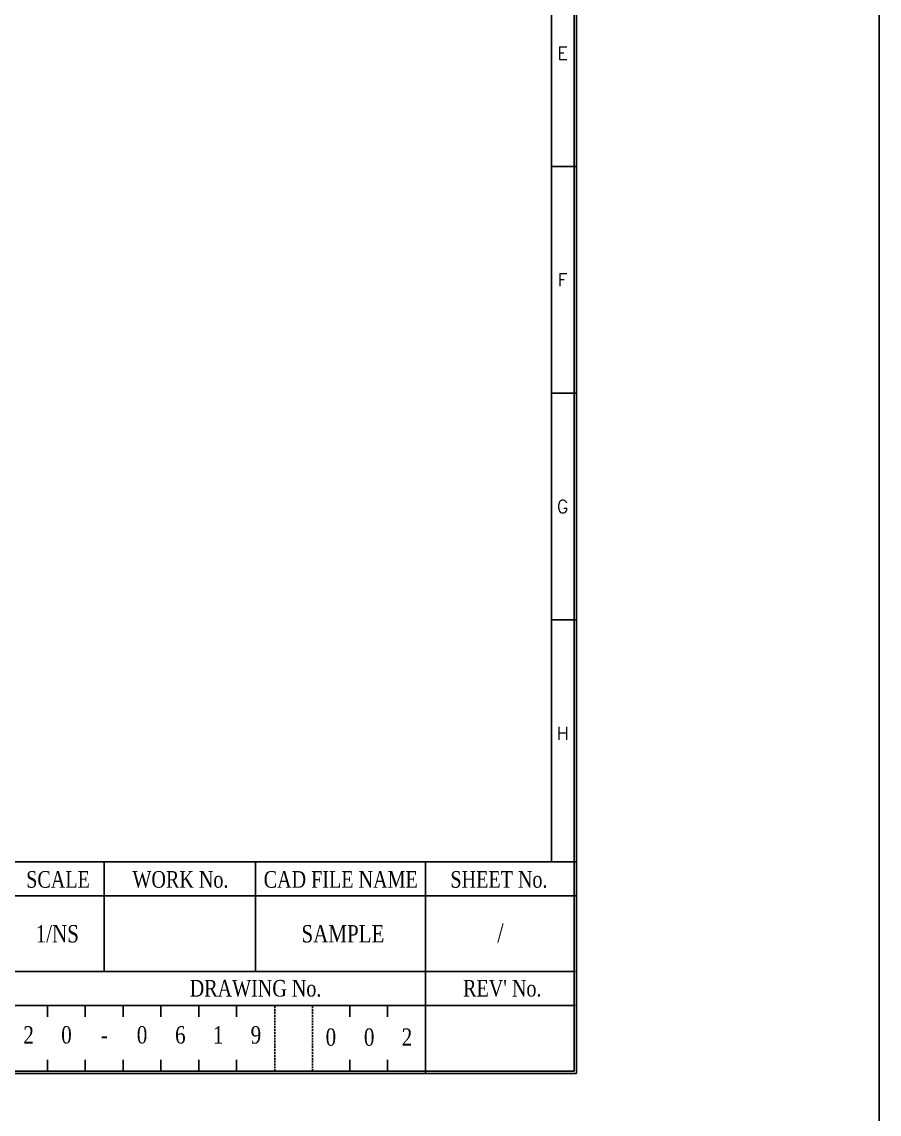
# Model space of a CAD drawing. Header units: millimetres. Extents: x 79 to 919, y 65 to 646.
# Drawn here: x 807.1 to 919.4, y 358.1 to 501.2 of the extents above; entities that cross this region are included whole.
import ezdxf
from ezdxf.enums import TextEntityAlignment as Align

# ---------------------------------------------------------------- set-up
doc = ezdxf.new("R2010")
doc.units = ezdxf.units.MM
doc.linetypes.add('HIDDEN', pattern=[0.375, 0.25, -0.125])
for name, color, linetype in [('20', 2, 'Continuous'), ('30', 3, 'Continuous'), ('40', 4, 'Continuous'), ('70', 7, 'Continuous')]:
    doc.layers.add(name, color=color, linetype=linetype)
doc.styles.add('SIMPLEX', font='SIMPLEX')
doc.styles.add('SS', font='batang.ttc', dxfattribs={"width": 0.8})

msp = doc.modelspace()

# ---------------------------------------------------------------- linework, layer by layer
msp.add_lwpolyline([(79.485, 646.03), (919.402, 646.03), (919.402, 64.992), (79.485, 64.992)], close=True)
at = {"layer": '20', "color": 7}
msp.add_line((876.5, 627.486), (876.5, 391.173), dxfattribs=at)
at = {"layer": '30', "color": 7}
for p, q in [((879.767, 482.253), (876.5, 482.253)), ((879.767, 452.553), (876.5, 452.553)), ((879.767, 422.853), (876.5, 422.853))]:
    msp.add_line(p, q, dxfattribs=at)
at = {"layer": '40', "color": 7}
for p, q in [((817.892, 376.818), (817.892, 391.173)), ((837.692, 376.818), (837.692, 391.173)), ((859.967, 376.818), (859.967, 391.173)), ((879.767, 386.718), (731.267, 386.718)), ((879.569, 376.818), (731.267, 376.818)), ((859.967, 363.453), (859.967, 376.818)), ((879.569, 372.363), (731.267, 372.363)), ((810.467, 370.878), (810.467, 372.363)), ((815.417, 370.878), (815.417, 372.363)), ((820.367, 370.878), (820.367, 372.363)), ((825.317, 370.878), (825.317, 372.363)), ((830.267, 370.878), (830.267, 372.363)), ((835.231, 370.878), (835.231, 372.363)), ((850.067, 370.878), (850.067, 372.363)), ((855.017, 370.878), (855.017, 372.363)), ((810.467, 363.75), (810.467, 365.235)), ((815.417, 363.75), (815.417, 365.235)), ((820.367, 363.75), (820.367, 365.235)), ((825.317, 363.75), (825.317, 365.235)), ((830.267, 363.75), (830.267, 365.235)), ((835.231, 363.75), (835.231, 365.235)), ((850.067, 363.75), (850.067, 365.235)), ((855.017, 363.75), (855.017, 365.235))]:
    msp.add_line(p, q, dxfattribs=at)
at = {"layer": '40', "color": 7, "linetype": 'HIDDEN'}
for p, q in [((840.234, 363.75), (840.234, 372.363)), ((845.184, 363.75), (845.184, 372.363))]:
    msp.add_line(p, q, dxfattribs=at)
at = {"layer": '70', "color": 7}
msp.add_line((503.567, 391.173), (879.767, 391.173), dxfattribs=at)
for points in [[(879.767, 363.453), (503.567, 363.453), (503.567, 630.753), (879.767, 630.753)], [(879.47, 363.75), (503.864, 363.75), (503.864, 630.456), (879.47, 630.456)]]:
    msp.add_lwpolyline(points, close=True, dxfattribs=at)

# ---------------------------------------------------------------- texts
at = {"layer": '30', "color": 7, "style": 'SIMPLEX'}
for s, p in [('E', (877.935, 497.103)), ('F', (877.935, 467.403)), ('G', (877.935, 437.703)), ('H', (877.935, 408.003))]:
    msp.add_text(s, height=1.683, dxfattribs=at).set_placement(p, align=Align.MIDDLE)
at = {"layer": '40', "color": 7, "style": 'SS', "width": 0.8}
for s, height, p in [('SCALE', 2.178, (811.846, 387.777)), ('WORK No.', 2.178, (827.881, 387.777)), ('CAD FILE NAME', 2.178, (848.871, 387.777)), ('SHEET No.', 2.178, (869.599, 387.777)), ('1/NS', 2.277, (811.746, 380.608)), ('SAMPLE', 2.277, (849.16, 380.608)), ('/', 2.475, (869.794, 380.608)), ('DRAWING No.', 2.178, (837.718, 373.515)), ("REV' No.", 2.178, (870.036, 373.515)), ('2', 2.277, (807.999, 367.364)), ('0', 2.277, (812.949, 367.364)), ('0', 2.277, (822.849, 367.364)), ('6', 2.277, (827.866, 367.364)), ('1', 2.277, (832.816, 367.364)), ('9', 2.277, (837.766, 367.364)), ('0', 2.277, (847.585, 367.067)), ('0', 2.277, (852.602, 367.067)), ('2', 2.277, (857.552, 367.067)), ('-', 2.277, (817.899, 367.364))]:
    msp.add_text(s, height=height, dxfattribs=at).set_placement(p, align=Align.CENTER)

doc.saveas('drawing.dxf')
